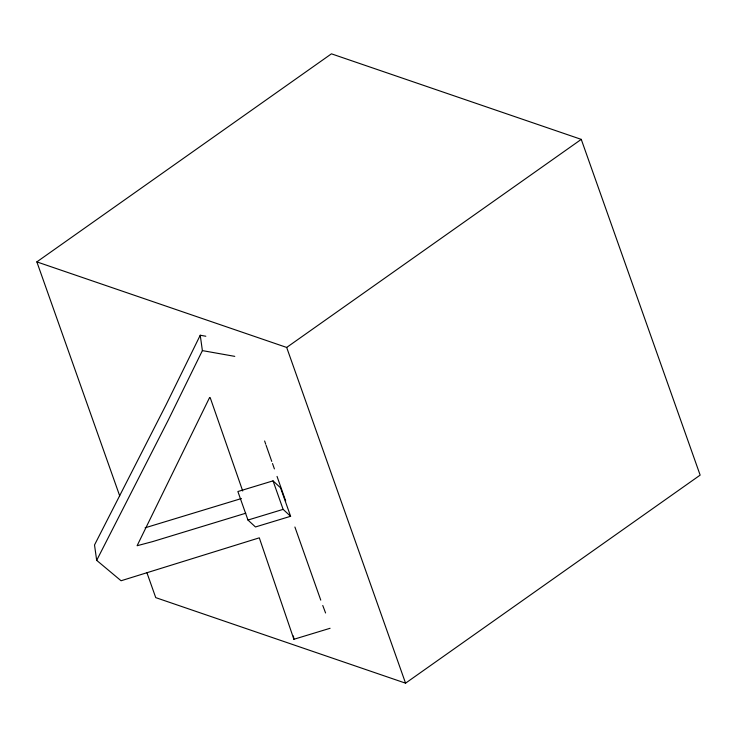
<?xml version="1.0" encoding="UTF-8"?>
<svg xmlns="http://www.w3.org/2000/svg" width="737" height="737" viewBox="0 0 737 737"><rect width="100%" height="100%" fill="white"/><g stroke="black" fill="none" stroke-linecap="round" stroke-linejoin="round"><path stroke-width="1.11" d="M205.816 336.238L200.234 335.243L166.101 404.742L94.52 544.975L96.676 560.35L121.071 580.756L259.304 537.835L293.888 639.283L330.084 628.283M200.234 335.243L202.389 350.609L168.257 420.108L96.676 560.35M119.689 495.817L36.85 261.884L331.438 53.829L581.263 139.376L700.15 475.116L405.562 683.171L155.737 597.624L146.921 572.713M36.85 261.884L286.675 347.44L581.263 139.376M241.432 498.534L145.097 527.821M245.762 513.228L152.67 541.594L137.1 545.73L209.612 397.501L210.165 397.565L242.713 490.989M273.031 480.856L237.876 491.533L247.973 520.046L255.453 526.964L290.608 516.287L280.511 487.774L273.031 480.856L283.128 509.368L290.608 516.287M247.973 520.046L283.128 509.368M202.389 350.609L234.771 356.367M320.77 600.148L294.901 527.019M322.769 605.492L325.579 612.981M286.675 347.44L405.562 683.171M266.103 445.314L271.76 461.399M272.515 463.545L274.404 468.907M277.038 476.406L285.707 501.068M264.629 440.993L265.735 444.236M293.427 635.985L293.888 639.283"/></g></svg>
